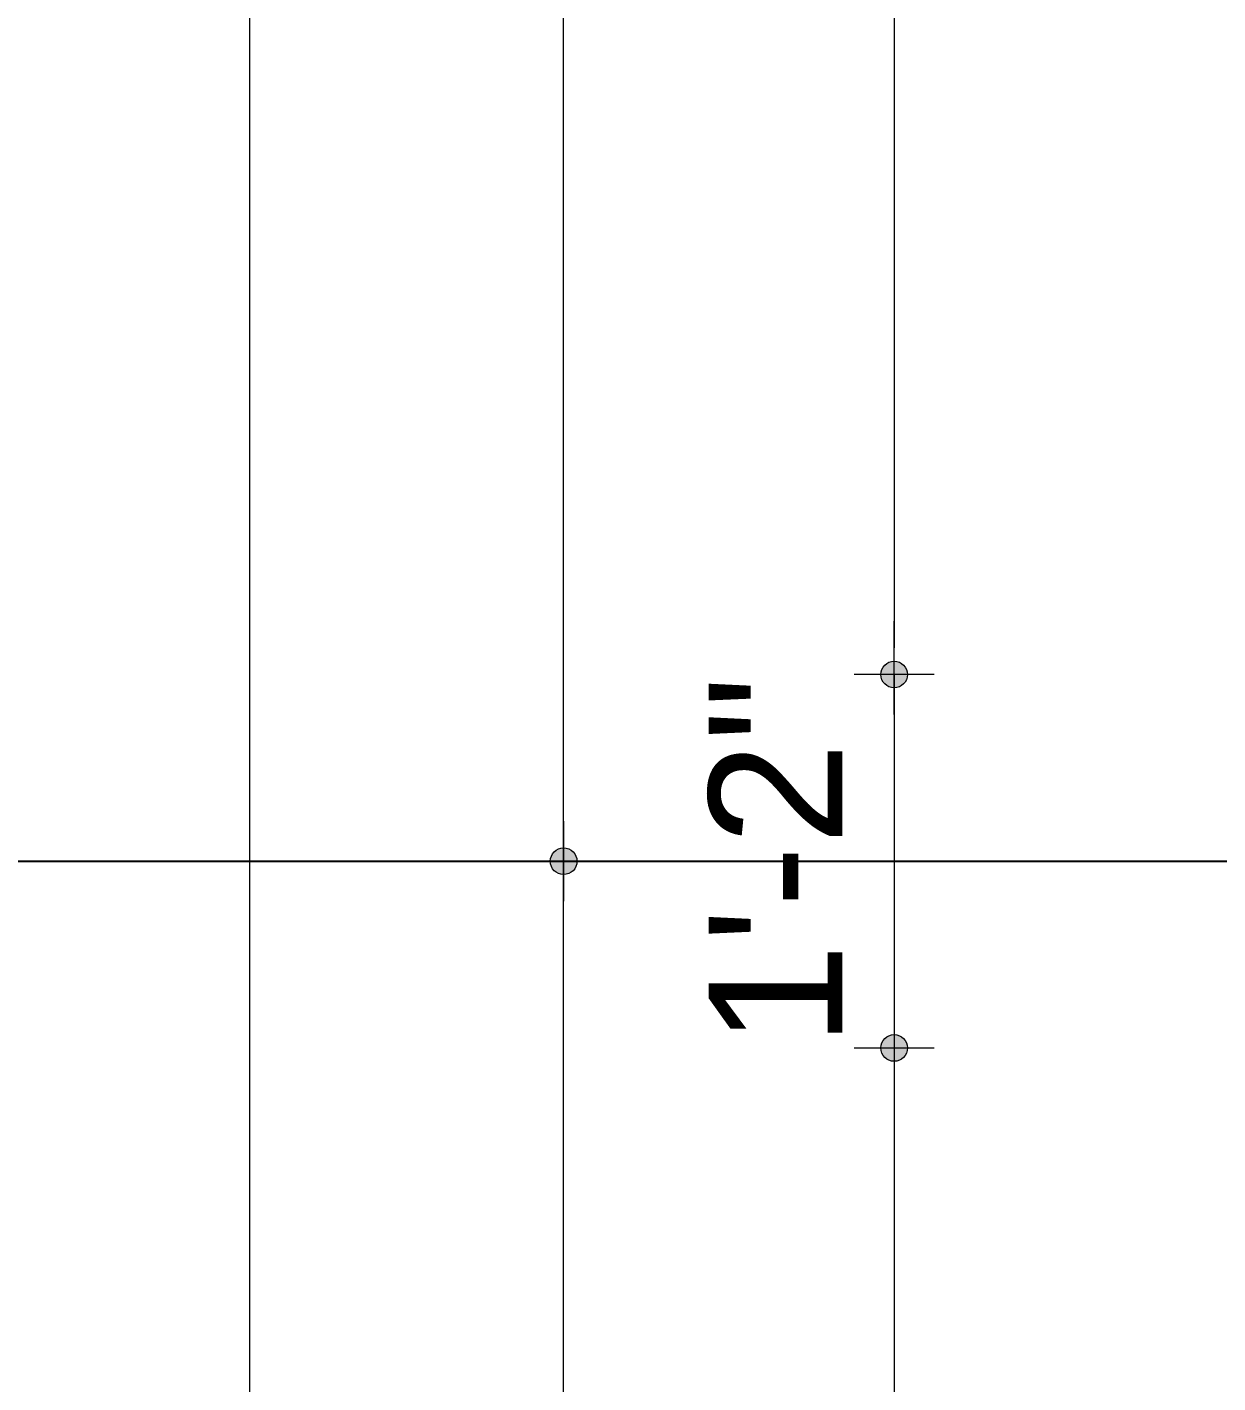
# Model space of a CAD drawing. Header units: inches. Extents: x -4597 to 93300, y -11124 to 5932.
# Drawn here: x 364.8 to 409.4, y -10070.3 to -10019.5 of the extents above; entities that cross this region are included whole.
import ezdxf

# ---------------------------------------------------------------- set-up
doc = ezdxf.new("R2010")
doc.units = ezdxf.units.IN
doc.header["$LTSCALE"] = 0.5
doc.header["$MEASUREMENT"] = 0
doc.header["$PDMODE"] = 66
doc.layers.add('hatch', color=9, linetype='Continuous', lineweight=0)
doc.layers.add('Toilet', color=7, linetype='Continuous', lineweight=25)
doc.styles.get("Standard").update_dxf_attribs({"font": 'arial.ttf'})
doc.dimstyles.new('S8', dxfattribs={"dimtxt": 5, "dimasz": 1, "dimexe": 6, "dimexo": 18, "dimgap": 1.9375, "dimtad": 1, "dimdec": 0, "dimzin": 3, "dimdsep": 46, "dimlunit": 4, "dimtxsty": 'Standard', "dimblk": 'dot 2', "dimcen": 12, "dimse1": 1, "dimse2": 1, "dimclrd": 1, "dimclre": 1, "dimclrt": 256, "dimadec": 0, "dimazin": 0, "dimtfac": 0.75, "dimtdec": 0, "dimtix": 1, "dimtmove": 1, "dimatfit": 3, "dimldrblk": 'DOT', "dimfxl": 1, "dimtolj": 1, "dimtzin": 0, "dimlwd": 9, "dimlwe": 9, "dimarcsym": 0})

# ---------------------------------------------------------------- blocks, each defined once
blk = doc.blocks.new('dot1')
at = {"layer": 'hatch'}
h = blk.add_hatch(color=256, dxfattribs=at)
edge = h.paths.add_edge_path()
edge.add_arc((0, 0), 1, 0, 360)
for p, q in [((0, 3), (0, -3)), ((3, 0), (-3, 0))]:
    blk.add_line(p, q, dxfattribs=at)
blk.add_circle((0, 0), 1, dxfattribs=at)
blk = doc.blocks.new('dot 2')
at = {"layer": 'hatch', "xscale": 0.5, "yscale": 0.5, "zscale": 0.5}
blk.add_blockref('dot1', (0, 0), dxfattribs=at)
blk = doc.blocks.new('*D250')
at = {"layer": 'Defpoints', "color": 0, "transparency": 16777216}
for p in [(415.565, -9931.037), (397.284, -10043.781), (417.753, -10043.781)]:
    blk.add_point(p, dxfattribs=at)
at = {"layer": 'Toilet', "color": 1, "lineweight": 9, "transparency": 16777216}
blk.add_line((397.284, -9932.037), (397.284, -10042.781), dxfattribs=at)
for p, rotation in [((397.284, -9931.037), 90), ((397.284, -10043.781), 270)]:
    blk.add_blockref('dot 2', p, dxfattribs=dict(at, rotation=rotation))
at = {"layer": 'Toilet', "transparency": 16777216, "insert": (392.794, -9987.409), "char_height": 5, "attachment_point": 5, "rotation": 90}
blk.add_mtext('\\A1;9\'-5"', dxfattribs=at)
blk = doc.blocks.new('_Dot')
at = {"color": 0, "linetype": 'ByBlock', "lineweight": -2}
blk.add_line((-0.5, 0), (-1, 0), dxfattribs=at)
at = {"color": 0, "linetype": 'ByBlock', "const_width": 0.5}
blk.add_lwpolyline([(-0.25, 0, 1), (0.25, 0, 1)], format="xyb", close=True, dxfattribs=at)
blk = doc.blocks.new('*D251')
at = {"layer": 'Defpoints', "color": 0, "transparency": 16777216}
for p in [(417.753, -10043.781), (397.284, -10057.781), (417.753, -10057.781)]:
    blk.add_point(p, dxfattribs=at)
at = {"layer": 'Toilet', "color": 1, "lineweight": 9, "transparency": 16777216}
for p, q in [((397.284, -10042.781), (397.284, -10041.781)), ((397.284, -10043.781), (397.284, -10057.781)), ((397.284, -10058.781), (397.284, -10059.781))]:
    blk.add_line(p, q, dxfattribs=at)
for p, rotation in [((397.284, -10043.781), 270), ((397.284, -10057.781), 90)]:
    blk.add_blockref('dot 2', p, dxfattribs=dict(at, rotation=rotation))
at = {"layer": 'Toilet', "transparency": 16777216, "insert": (392.836, -10050.781), "char_height": 5, "attachment_point": 5, "rotation": 90}
blk.add_mtext('\\A1;1\'-2"', dxfattribs=at)
blk = doc.blocks.new('*D252')
at = {"layer": 'Defpoints', "color": 0, "transparency": 16777216}
for p in [(417.753, -10057.781), (397.284, -10152.739), (575.924, -10152.739)]:
    blk.add_point(p, dxfattribs=at)
at = {"layer": 'Toilet', "color": 1, "lineweight": 9, "transparency": 16777216}
blk.add_line((397.284, -10058.781), (397.284, -10151.739), dxfattribs=at)
for p, rotation in [((397.284, -10057.781), 90), ((397.284, -10152.739), 270)]:
    blk.add_blockref('dot 2', p, dxfattribs=dict(at, rotation=rotation))
at = {"layer": 'Toilet', "transparency": 16777216, "insert": (392.836, -10105.26), "char_height": 5, "attachment_point": 5, "rotation": 90}
blk.add_mtext('\\A1;7\'-11"', dxfattribs=at)
blk = doc.blocks.new('*D254')
at = {"layer": 'Defpoints', "color": 0, "transparency": 16777216}
for p in [(384.893, -10050.781), (575.924, -10050.781), (575.924, -10159.739)]:
    blk.add_point(p, dxfattribs=at)
at = {"layer": 'Toilet', "color": 1, "lineweight": 9, "transparency": 16777216}
blk.add_line((384.893, -10158.739), (384.893, -10051.781), dxfattribs=at)
for p, rotation in [((384.893, -10050.781), 90), ((384.893, -10159.739), 270)]:
    blk.add_blockref('dot 2', p, dxfattribs=dict(at, rotation=rotation))
at = {"layer": 'Toilet', "transparency": 16777216, "insert": (380.403, -10105.26), "char_height": 5, "attachment_point": 5, "rotation": 90}
blk.add_mtext('\\A1;9\'-1"', dxfattribs=at)
blk = doc.blocks.new('*D255')
at = {"layer": 'Defpoints', "color": 0, "transparency": 16777216}
for p in [(384.893, -9924.037), (415.444, -9924.037), (575.924, -10050.781)]:
    blk.add_point(p, dxfattribs=at)
at = {"layer": 'Toilet', "color": 1, "lineweight": 9, "transparency": 16777216}
blk.add_line((384.893, -10049.781), (384.893, -9925.037), dxfattribs=at)
for p, rotation in [((384.893, -9924.037), 90), ((384.893, -10050.781), 270)]:
    blk.add_blockref('dot 2', p, dxfattribs=dict(at, rotation=rotation))
at = {"layer": 'Toilet', "transparency": 16777216, "insert": (380.403, -9987.409), "char_height": 5, "attachment_point": 5, "rotation": 90}
blk.add_mtext('\\A1;10\'-7"', dxfattribs=at)
blk = doc.blocks.new('*D165')
at = {"layer": 'Defpoints', "color": 0, "transparency": 16777216}
for p in [(373.13, -9685.037), (519.247, -9685.037), (683.612, -10166.739)]:
    blk.add_point(p, dxfattribs=at)
at = {"layer": 'Toilet', "color": 1, "lineweight": 9, "transparency": 16777216}
blk.add_line((373.13, -10165.739), (373.13, -9686.037), dxfattribs=at)
for p, rotation in [((373.13, -9685.037), 90), ((373.13, -10166.739), 270)]:
    blk.add_blockref('dot 2', p, dxfattribs=dict(at, rotation=rotation))
at = {"layer": 'Toilet', "transparency": 16777216, "insert": (368.64, -9925.888), "char_height": 5, "attachment_point": 5, "rotation": 90}
blk.add_mtext('\\A1;40\'-2"', dxfattribs=at)

msp = doc.modelspace()

# ---------------------------------------------------------------- linework, layer by layer
at = {"layer": 'Toilet'}
msp.add_line((364.19, -10050.781), (788.952, -10050.781), dxfattribs=at)

# ---------------------------------------------------------------- dimensions: what is measured, and where the dimension line sits
for base, p1, p2, picture, middle in [((373.13, -9685.037), (683.612, -10166.739), (519.247, -9685.037), '*D165', (368.64, -9925.888)), ((384.893, -9924.037), (575.924, -10050.781), (415.444, -9924.037), '*D255', (380.403, -9987.409)), ((397.284, -10043.781), (415.565, -9931.037), (417.753, -10043.781), '*D250', (392.794, -9987.409)), ((397.284, -10057.781), (417.753, -10043.781), (417.753, -10057.781), '*D251', (392.836, -10050.781)), ((384.893, -10050.781), (575.924, -10159.739), (575.924, -10050.781), '*D254', (380.403, -10105.26)), ((397.284, -10152.739), (417.753, -10057.781), (575.924, -10152.739), '*D252', (392.836, -10105.26))]:
    dim = msp.add_linear_dim(base=base, p1=p1, p2=p2, angle=90, dimstyle='S8', override={"dimfxl": 2, "dimfxlon": 1, "dimarcsym": 1}, dxfattribs=at)
    dim.commit()
    dim.dimension.update_dxf_attribs({"geometry": picture, "text_midpoint": middle})

doc.saveas('drawing.dxf')
